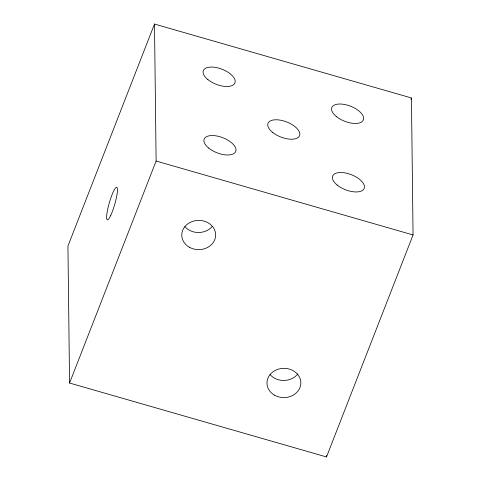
<?xml version="1.0" encoding="UTF-8"?>
<svg xmlns="http://www.w3.org/2000/svg" width="481" height="481" viewBox="0 0 481 481"><rect width="100%" height="100%" fill="white"/><g stroke="black" fill="none" stroke-linecap="round" stroke-linejoin="round"><path stroke-width="0.72" d="M154.497 24.05L67.941 246.05L69.565 383.032L326.503 456.95L413.059 234.95L411.435 97.968L154.497 24.05L156.121 161.033L69.565 383.032M410.888 99.363L411.435 97.968M156.121 161.033L413.059 234.95M326.485 455.453L326.503 456.95M212.205 226.467A16.943 14.622 -0.7 0 1 184.872 226.605M297.817 373.899A16.943 14.622 -0.7 0 1 270.063 374.567M110.726 215.404A16.943 2.814 -73.9 0 0 117.232 187.921A16.943 2.814 -73.9 0 0 108.135 207.299A16.943 2.814 -73.9 0 0 110.726 215.404M189.334 247.216A16.943 14.622 -0.7 0 0 215.626 235.882A16.943 14.622 -0.7 0 0 191.185 221.933A16.943 14.622 -0.7 0 0 189.334 247.216M274.525 395.178A16.943 14.622 -0.7 0 0 300.817 383.844A16.943 14.622 -0.7 0 0 276.377 369.895A16.943 14.622 -0.7 0 0 274.525 395.178M336.321 116.522A16.943 8.087 21.3 0 0 363.143 120.412A16.943 8.087 21.3 0 0 343.35 104.269A16.943 8.087 21.3 0 0 336.321 116.522M337.133 185.011A16.943 8.087 21.3 0 0 363.955 188.907A16.943 8.087 21.3 0 0 344.162 172.763A16.943 8.087 21.3 0 0 337.133 185.011M208.664 148.052A16.943 8.087 21.3 0 0 235.486 151.948A16.943 8.087 21.3 0 0 215.692 135.804A16.943 8.087 21.3 0 0 208.664 148.052M207.852 79.563A16.943 8.087 21.3 0 0 234.674 83.454A16.943 8.087 21.3 0 0 214.881 67.31A16.943 8.087 21.3 0 0 207.852 79.563M272.493 132.287A16.943 8.087 21.3 0 0 299.314 136.177A16.943 8.087 21.3 0 0 279.521 120.034A16.943 8.087 21.3 0 0 272.493 132.287"/></g></svg>
